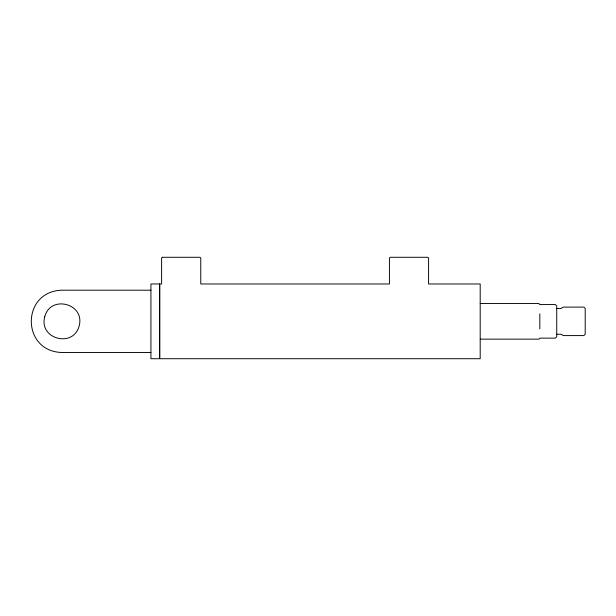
<?xml version="1.0" encoding="UTF-8"?>
<svg xmlns="http://www.w3.org/2000/svg" width="616" height="616" viewBox="0 0 616 616"><rect width="100%" height="100%" fill="white"/><g stroke="black" fill="none" stroke-linecap="round" stroke-linejoin="round"><path stroke-width="0.92" d="M150.935 290.205L61.947 290.205C21.098 291.306 21.098 351.389 61.947 352.491L150.935 352.491M480.234 303.549L538.923 303.549L539.816 304.566L555.37 304.566L556.725 305.906L556.725 336.79L555.37 338.13L539.816 338.13L538.923 339.147L480.234 339.147M556.725 308.447L560.999 308.447L563.309 307.107L583.868 307.107L585.2 308.447L585.2 334.249L583.868 335.589L563.309 335.589L560.999 334.249L556.725 334.249M539.816 313.798L539.816 328.898M44.752 316.74C38.546 339 73.381 348.333 79.141 325.956C85.347 303.696 50.504 294.363 44.752 316.74M162.393 257.28L161.615 258.058L161.615 283.976L159.837 283.976L159.837 358.72L480.195 358.72L480.195 283.976L428.582 283.976L428.582 258.058L427.797 257.28L390.205 257.28L389.428 258.058L389.428 283.976L200.77 283.976L200.77 258.058L199.984 257.28L162.393 257.28M159.475 283.976L150.935 283.976L150.935 358.72L159.475 358.72L159.475 283.976"/></g></svg>
